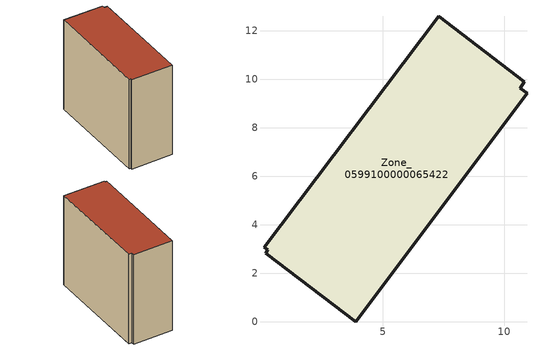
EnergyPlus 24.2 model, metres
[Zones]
Zone_0599100000065422
 floor ground (C_G): 0.26,2.98 0.09,3.09 7.29,12.61 10.83,9.9 10.67,9.63 10.94,9.43 3.87,0 0.17,2.84 z0
 wall outside (C_F): 10.67,9.63 10.83,9.9 7.29,12.61 0.09,3.09 0.26,2.98 0.17,2.84 3.87,0 10.94,9.43 10.67,9.63 z0:10.66
 roof outside (C_R): 0.26,2.98 0.17,2.84 3.87,0 10.94,9.43 10.67,9.63 10.83,9.9 7.29,12.61 0.09,3.09 z10.66
[BUILDING]
Pand.0599100000065422: North Axis=0; Terrain=City; Loads Convergence Tolerance Value=0.04; Temperature Convergence Tolerance Value=0.4; Solar Distribution=FullExterior; Maximum Number of Warmup Days=25; Minimum Number of Warmup Days=1
[Site:Location]
Rotterdam.The.Hague.AP_ZH_NLD Design_Conditions: Latitude=51.96; Longitude=4.45; Time Zone=1; Elevation=-4.5
[SITE:GROUNDTEMPERATURE:BUILDINGSURFACE]
18, 18, 18, 18, 18, 18, 18, 18, 18, 18, 18, 18
[MATERIAL] Thermal Absorptance=0.9; Solar Absorptance=0.7; Visible Absorptance=0.7
Name | Roughness | Thickness | Conductivity | Density | Specific Heat
G.TI.1946 | MediumSmooth | 0.15 | 1 | 540 | 1210
F.TI.1946 | Rough | 0.3 | 0.857143 | 1920 | 840
R.TI.1946 | MediumRough | 0.2 | 0.1 | 1500 | 1000
[CONSTRUCTION]
C_G: G.TI.1946
C_F: F.TI.1946
C_R: R.TI.1946
[ZONE]
Zone_0599100000065422: Type=1; Multiplier=1; Ceiling Height=Autocalculate; Volume=Autocalculate; Floor Area=autocalculate; Part of Total Floor Area=Yes
[ZONEINFILTRATION:DESIGNFLOWRATE]
Infil_Zone_0599100000065422: Zone or ZoneList or Space or SpaceList=Zone_0599100000065422; Schedule=AlwaysOn; Design Flow Rate Calculation Method=Flow/Area; Flow Rate per Floor Area=0.003; Constant Term Coefficient=1; Temperature Term Coefficient=0; Velocity Term Coefficient=0; Velocity Squared Term Coefficient=0
[HVACTEMPLATE:ZONE:IDEALLOADSAIRSYSTEM]
Zone_0599100000065422: Maximum Heating Supply Air Temperature=50; Minimum Cooling Supply Air Temperature=13; Maximum Heating Supply Air Humidity Ratio=0.0156; Minimum Cooling Supply Air Humidity Ratio=0.0077; Heating Limit=NoLimit; Cooling Limit=NoLimit; Dehumidification Control Type=ConstantSensibleHeatRatio; Cooling Sensible Heat Ratio=0.7; Dehumidification Setpoint=60; Humidification Control Type=None; Humidification Setpoint=30; Outdoor Air Method=None; Outdoor Air Flow Rate per Person=0.00944; Outdoor Air Flow Rate per Zone Floor Area=0; Outdoor Air Flow Rate per Zone=0; Demand Controlled Ventilation Type=None; Outdoor Air Economizer Type=NoEconomizer; Heat Recovery Type=None; Sensible Heat Recovery Effectiveness=0.7; Latent Heat Recovery Effectiveness=0.65
[ZONECONTROL:THERMOSTAT]
ThermostatControl_Zone_0599100000065422: Zone or ZoneList=Zone_0599100000065422; Control Type Schedule=DualSetpointControlType; Control 1=Thermostat_Zone_0599100000065422; Temperature Difference Between Cutout And Setpoint=0
[THERMOSTATSETPOINT:DUALSETPOINT]
Thermostat_Zone_0599100000065422: Heating Setpoint Temperature Schedule=HeatingSetpoint_Zone_0599100000065422; Cooling Setpoint Temperature Schedule=CoolingSetpoint_Zone_0599100000065422
[SCHEDULE:COMPACT]
HeatingSetpoint_Zone_0599100000065422: Through: 12/31, For: AllDays, Until: 24:00, 21
CoolingSetpoint_Zone_0599100000065422: Through: 12/31, For: AllDays, Until: 24:00, 24
DualSetpointControlType: Through: 12/31, For: AllDays, Until: 24:00, 4
AlwaysOn: Through: 12/31, For: AllDays, Until: 24:00, 1
